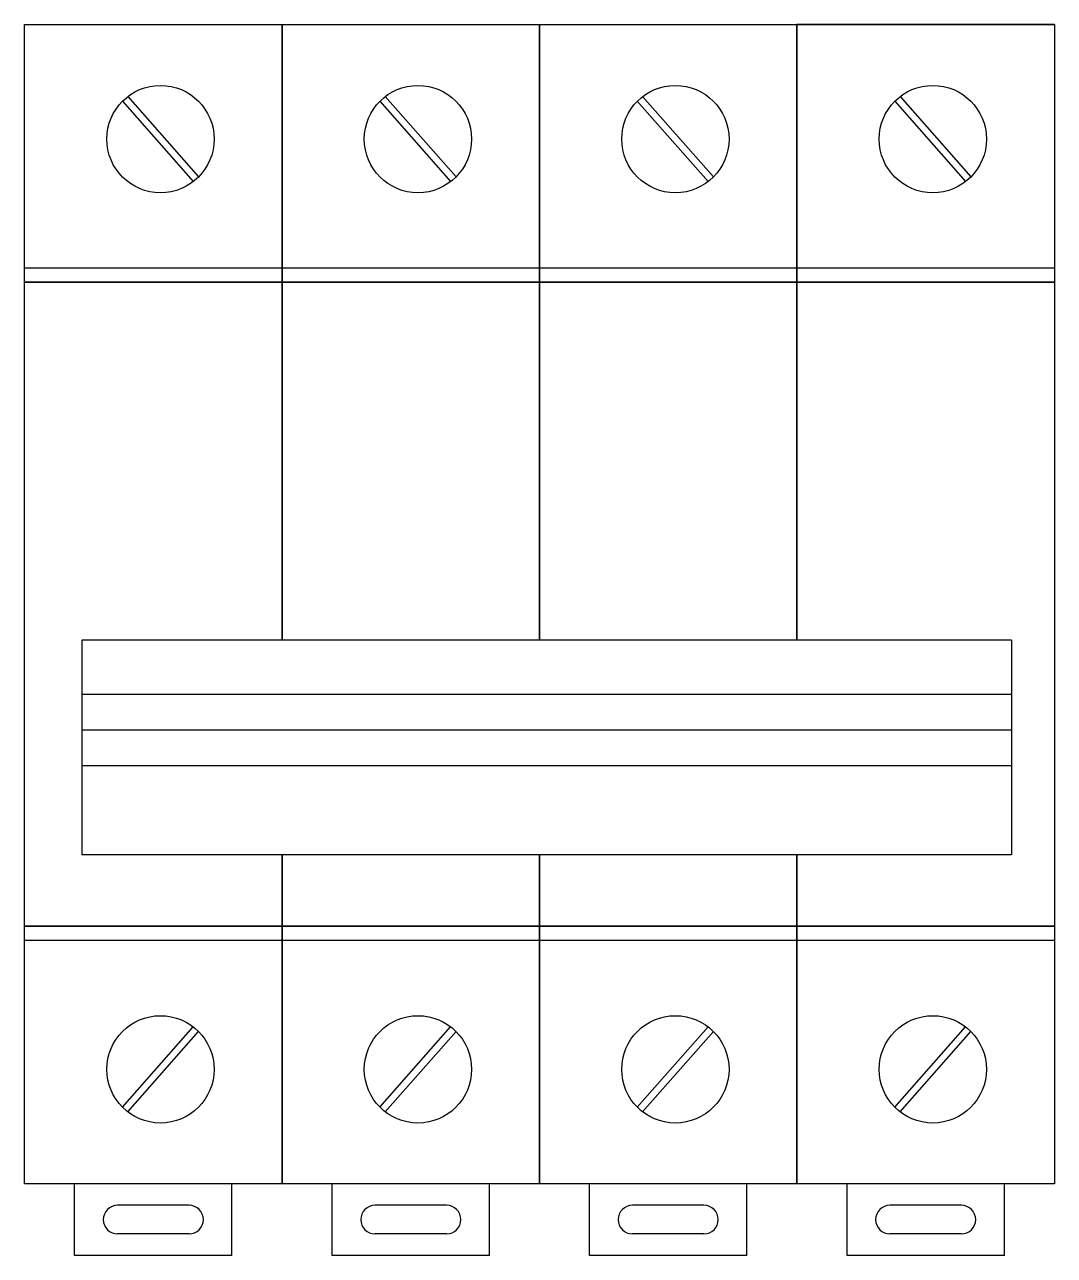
# Model space of a CAD drawing. Header units: millimetres. Extents: x 0 to 72, y 0 to 86.
import ezdxf

# ---------------------------------------------------------------- set-up
doc = ezdxf.new("R2010")
doc.units = ezdxf.units.MM
doc.layers.add('THIET BI DIEN', color=5, linetype='Continuous')

# ---------------------------------------------------------------- blocks, each defined once
blk = doc.blocks.new('mcb4p')
at = {"layer": 'THIET BI DIEN'}
for p, q in [((36, 0), (18, 0)), ((-28.7873, -5.028341), (-23.837691, -10.640949)), ((-10.7873, -5.028341), (-5.837691, -10.640949)), ((7.2127, -5.028341), (12.162309, -10.640949)), ((25.2127, -5.028341), (30.162309, -10.640949)), ((-29.162309, -5.359051), (-24.2127, -10.971659)), ((-11.162309, -5.359051), (-6.2127, -10.971659)), ((6.837691, -5.359051), (11.7873, -10.971659)), ((24.837691, -5.359051), (29.7873, -10.971659)), ((36, -18), (18, -18)), ((15, -43), (-32, -43)), ((-32, -43), (-32, -58)), ((33, -43), (15, -43)), ((33, -43), (33, -58)), ((15, -46.8), (-32, -46.8)), ((33, -46.8), (15, -46.8)), ((15, -49.3), (-32, -49.3)), ((33, -49.3), (15, -49.3)), ((15, -51.8), (-32, -51.8)), ((33, -51.8), (15, -51.8)), ((15, -58), (-32, -58)), ((33, -58), (15, -58)), ((36, -63), (18, -63)), ((-29.162309, -75.640949), (-24.2127, -70.028341)), ((-28.7873, -75.971659), (-23.837691, -70.359051)), ((-11.162309, -75.640949), (-6.2127, -70.028341)), ((-10.7873, -75.971659), (-5.837691, -70.359051)), ((6.837691, -75.640949), (11.7873, -70.028341)), ((7.2127, -75.971659), (12.162309, -70.359051)), ((24.837691, -75.640949), (29.7873, -70.028341)), ((25.2127, -75.971659), (30.162309, -70.359051)), ((-32.5, -86), (-32.5, -81)), ((-21.5, -86), (-21.5, -81)), ((-14.5, -86), (-14.5, -81)), ((-3.5, -86), (-3.5, -81)), ((3.5, -86), (3.5, -81)), ((14.5, -86), (14.5, -81)), ((36, -81), (18, -81)), ((21.5, -86), (21.5, -81)), ((32.5, -86), (32.5, -81)), ((-24.5, -82.5), (-29.5, -82.5)), ((-6.5, -82.5), (-11.5, -82.5)), ((11.5, -82.5), (6.5, -82.5)), ((29.5, -82.5), (24.5, -82.5)), ((-24.5, -84.5), (-29.5, -84.5)), ((-6.5, -84.5), (-11.5, -84.5)), ((11.5, -84.5), (6.5, -84.5)), ((29.5, -84.5), (24.5, -84.5)), ((-21.5, -86), (-32.5, -86)), ((-3.5, -86), (-14.5, -86)), ((14.5, -86), (3.5, -86)), ((32.5, -86), (21.5, -86))]:
    blk.add_line(p, q, dxfattribs=at)
at = {"layer": 'THIET BI DIEN', "ltscale": 15}
for points in [[(-36, -18), (-36, 0), (-18, 0), (-18, -18)], [(-18, -18), (-18, 0), (0, 0), (0, -18)], [(0, -18), (0, 0), (18, 0), (18, -18)], [(18, -18), (18, 0), (36, 0), (36, -18)], [(-18, -18), (-18, -43), (-18, -43), (-18, -18)], [(0, -18), (0, -43), (0, -43), (0, -18)], [(-18, -63), (-18, -58), (-18, -58), (-18, -63)], [(0, -63), (0, -58), (0, -58), (0, -63)], [(-36, -81), (-36, -63), (-18, -63), (-18, -81)], [(-18, -81), (-18, -63), (0, -63), (0, -81)], [(0, -81), (0, -63), (18, -63), (18, -81)], [(18, -81), (18, -63), (36, -63), (36, -81)]]:
    blk.add_lwpolyline(points, close=True, dxfattribs=at)
at = {"layer": 'THIET BI DIEN', "color": 6, "ltscale": 15}
for points in [[(18, -58), (18, -64), (-36, -64), (-36, -17), (18, -17), (18, -43)], [(18, -43), (18, -17), (36, -17), (36, -64), (18, -64), (18, -58)]]:
    blk.add_lwpolyline(points, dxfattribs=at)
at = {"layer": 'THIET BI DIEN', "ltscale": 15}
for points in [[(18, -58), (18, -63), (-36, -63), (-36, -18), (18, -18), (18, -43)], [(18, -43), (18, -18), (36, -18), (36, -63), (18, -63), (18, -58)]]:
    blk.add_lwpolyline(points, dxfattribs=at)
at = {"layer": 'THIET BI DIEN'}
for centre in [(-26.5, -8), (-8.5, -8), (9.5, -8), (27.5, -8), (-26.5, -73), (-8.5, -73), (9.5, -73), (27.5, -73)]:
    blk.add_circle(centre, 3.75, dxfattribs=at)
for centre, start, end in [((-29.5, -83.5), 90, 270), ((-24.5, -83.5), 270, 90), ((-11.5, -83.5), 90, 270), ((-6.5, -83.5), 270, 90), ((6.5, -83.5), 90, 270), ((11.5, -83.5), 270, 90), ((24.5, -83.5), 90, 270), ((29.5, -83.5), 270, 90)]:
    blk.add_arc(centre, 1, start, end, dxfattribs=at)

msp = doc.modelspace()

# ---------------------------------------------------------------- block references
msp.add_blockref('mcb4p', (36, 86))

doc.saveas('drawing.dxf')
